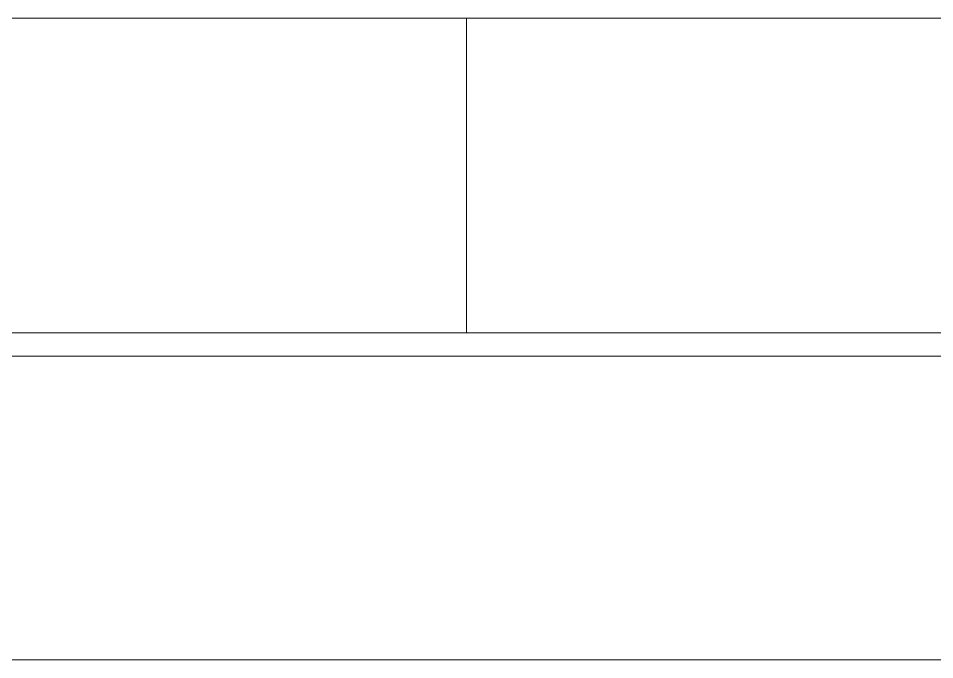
# Model space of a CAD drawing. Header units: millimetres. Extents: x 5208 to 9408, y 10 to 2980.
# Drawn here: x 8059 to 8619, y 10 to 402 of the extents above; entities that cross this region are included whole.
import ezdxf

# ---------------------------------------------------------------- set-up
doc = ezdxf.new("R2010")
doc.units = ezdxf.units.MM

msp = doc.modelspace()

# ---------------------------------------------------------------- linework, layer by layer
at = {"lineweight": 5}
for p, q in [((9220.61, 402.08, 163.19), (5394.69, 402.08, 163.19)), ((9220.61, 402.08, 163.19), (5394.69, 402.08, 163.19)), ((8332.72, 402.08, 163.19), (8332.72, 209.82, 163.19)), ((5394.69, 209.82, 163.19), (9220.61, 209.82, 163.19)), ((9407.65, 10.08, 163.19), (5207.65, 10.08, 163.19))]:
    msp.add_line(p, q, dxfattribs=at)
at = {"color": 4, "lineweight": 5}
msp.add_line((5380.48, 195.61, 163.19), (9234.83, 195.61, 163.19), dxfattribs=at)

doc.saveas('drawing.dxf')
